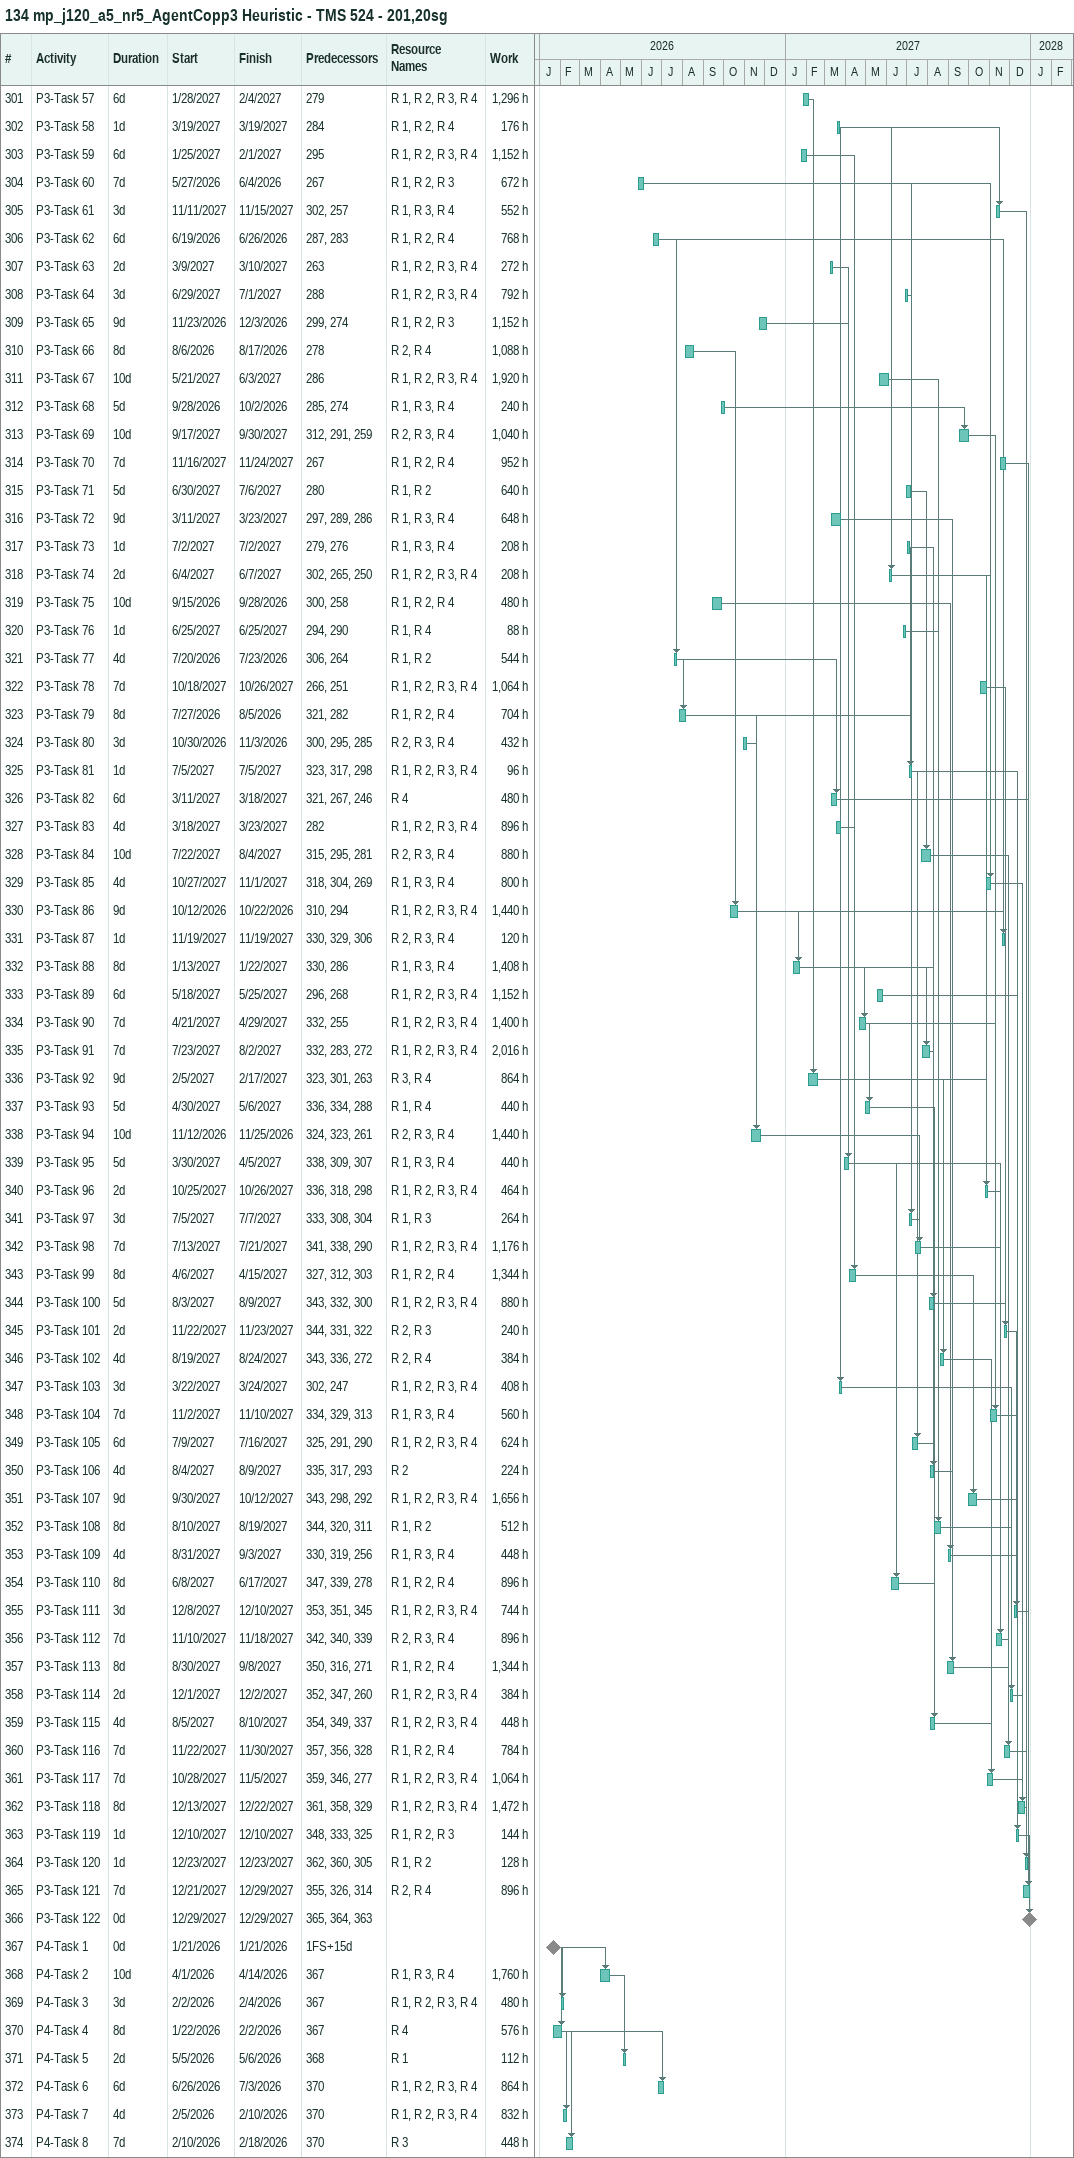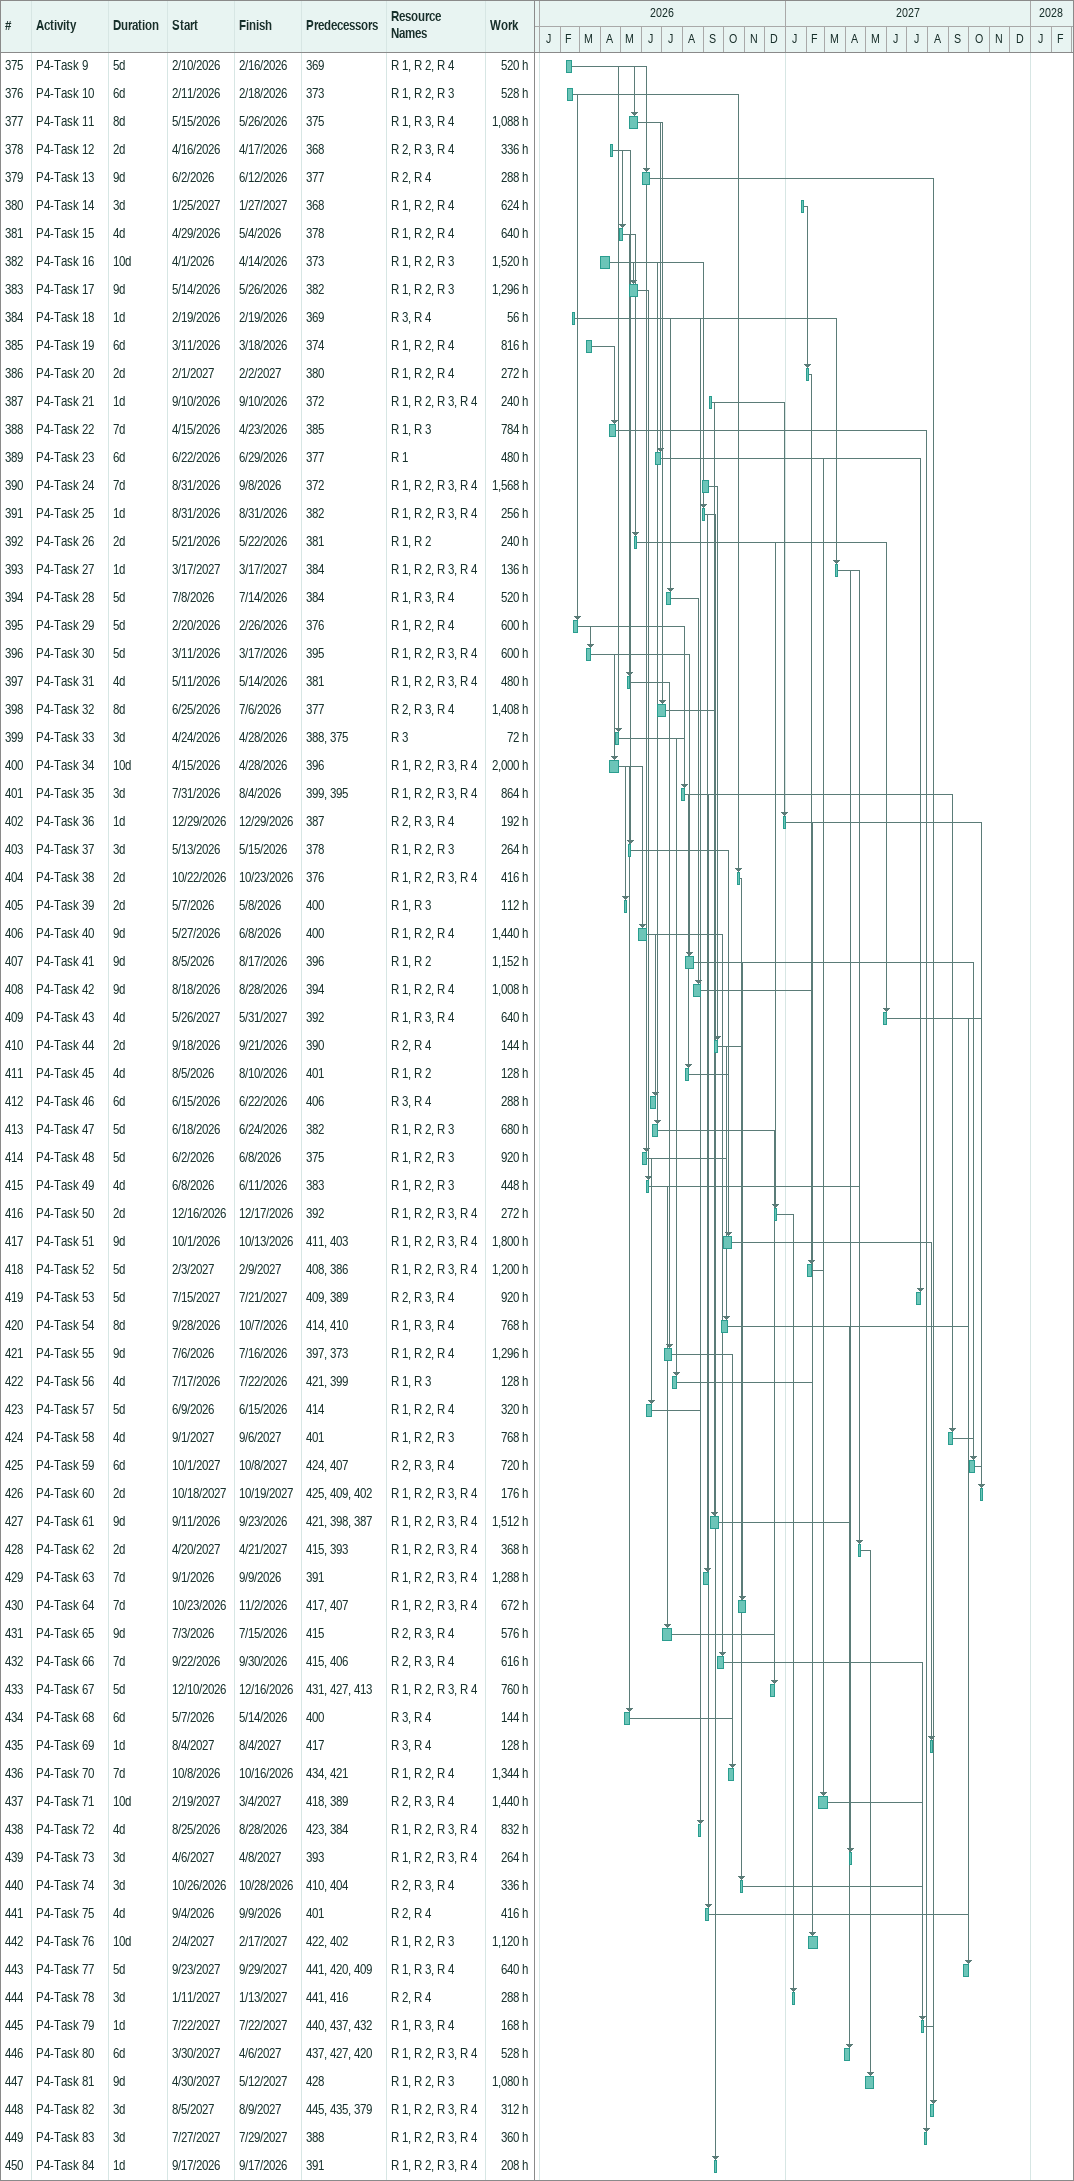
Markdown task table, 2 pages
134 mp_j120_a5_nr5_AgentCopp3 Heuristic - TMS 524 - 201,20sg

| ID | Task | Duration | Start | Finish | Predecessors | Resources | Work (h) |
|---|---|---|---|---|---|---|---|
| 301 | P3-Task 57 | 6d | 2027-01-28 | 2027-02-04 | 279 | R 1, R 2, R 3, R 4 | 1296 |
| 302 | P3-Task 58 | 1d | 2027-03-19 | 2027-03-19 | 284 | R 1, R 2, R 4 | 176 |
| 303 | P3-Task 59 | 6d | 2027-01-25 | 2027-02-01 | 295 | R 1, R 2, R 3, R 4 | 1152 |
| 304 | P3-Task 60 | 7d | 2026-05-27 | 2026-06-04 | 267 | R 1, R 2, R 3 | 672 |
| 305 | P3-Task 61 | 3d | 2027-11-11 | 2027-11-15 | 302, 257 | R 1, R 3, R 4 | 552 |
| 306 | P3-Task 62 | 6d | 2026-06-19 | 2026-06-26 | 287, 283 | R 1, R 2, R 4 | 768 |
| 307 | P3-Task 63 | 2d | 2027-03-09 | 2027-03-10 | 263 | R 1, R 2, R 3, R 4 | 272 |
| 308 | P3-Task 64 | 3d | 2027-06-29 | 2027-07-01 | 288 | R 1, R 2, R 3, R 4 | 792 |
| 309 | P3-Task 65 | 9d | 2026-11-23 | 2026-12-03 | 299, 274 | R 1, R 2, R 3 | 1152 |
| 310 | P3-Task 66 | 8d | 2026-08-06 | 2026-08-17 | 278 | R 2, R 4 | 1088 |
| 311 | P3-Task 67 | 10d | 2027-05-21 | 2027-06-03 | 286 | R 1, R 2, R 3, R 4 | 1920 |
| 312 | P3-Task 68 | 5d | 2026-09-28 | 2026-10-02 | 285, 274 | R 1, R 3, R 4 | 240 |
| 313 | P3-Task 69 | 10d | 2027-09-17 | 2027-09-30 | 312, 291, 259 | R 2, R 3, R 4 | 1040 |
| 314 | P3-Task 70 | 7d | 2027-11-16 | 2027-11-24 | 267 | R 1, R 2, R 4 | 952 |
| 315 | P3-Task 71 | 5d | 2027-06-30 | 2027-07-06 | 280 | R 1, R 2 | 640 |
| 316 | P3-Task 72 | 9d | 2027-03-11 | 2027-03-23 | 297, 289, 286 | R 1, R 3, R 4 | 648 |
| 317 | P3-Task 73 | 1d | 2027-07-02 | 2027-07-02 | 279, 276 | R 1, R 3, R 4 | 208 |
| 318 | P3-Task 74 | 2d | 2027-06-04 | 2027-06-07 | 302, 265, 250 | R 1, R 2, R 3, R 4 | 208 |
| 319 | P3-Task 75 | 10d | 2026-09-15 | 2026-09-28 | 300, 258 | R 1, R 2, R 4 | 480 |
| 320 | P3-Task 76 | 1d | 2027-06-25 | 2027-06-25 | 294, 290 | R 1, R 4 | 88 |
| 321 | P3-Task 77 | 4d | 2026-07-20 | 2026-07-23 | 306, 264 | R 1, R 2 | 544 |
| 322 | P3-Task 78 | 7d | 2027-10-18 | 2027-10-26 | 266, 251 | R 1, R 2, R 3, R 4 | 1064 |
| 323 | P3-Task 79 | 8d | 2026-07-27 | 2026-08-05 | 321, 282 | R 1, R 2, R 4 | 704 |
| 324 | P3-Task 80 | 3d | 2026-10-30 | 2026-11-03 | 300, 295, 285 | R 2, R 3, R 4 | 432 |
| 325 | P3-Task 81 | 1d | 2027-07-05 | 2027-07-05 | 323, 317, 298 | R 1, R 2, R 3, R 4 | 96 |
| 326 | P3-Task 82 | 6d | 2027-03-11 | 2027-03-18 | 321, 267, 246 | R 4 | 480 |
| 327 | P3-Task 83 | 4d | 2027-03-18 | 2027-03-23 | 282 | R 1, R 2, R 3, R 4 | 896 |
| 328 | P3-Task 84 | 10d | 2027-07-22 | 2027-08-04 | 315, 295, 281 | R 2, R 3, R 4 | 880 |
| 329 | P3-Task 85 | 4d | 2027-10-27 | 2027-11-01 | 318, 304, 269 | R 1, R 3, R 4 | 800 |
| 330 | P3-Task 86 | 9d | 2026-10-12 | 2026-10-22 | 310, 294 | R 1, R 2, R 3, R 4 | 1440 |
| 331 | P3-Task 87 | 1d | 2027-11-19 | 2027-11-19 | 330, 329, 306 | R 2, R 3, R 4 | 120 |
| 332 | P3-Task 88 | 8d | 2027-01-13 | 2027-01-22 | 330, 286 | R 1, R 3, R 4 | 1408 |
| 333 | P3-Task 89 | 6d | 2027-05-18 | 2027-05-25 | 296, 268 | R 1, R 2, R 3, R 4 | 1152 |
| 334 | P3-Task 90 | 7d | 2027-04-21 | 2027-04-29 | 332, 255 | R 1, R 2, R 3, R 4 | 1400 |
| 335 | P3-Task 91 | 7d | 2027-07-23 | 2027-08-02 | 332, 283, 272 | R 1, R 2, R 3, R 4 | 2016 |
| 336 | P3-Task 92 | 9d | 2027-02-05 | 2027-02-17 | 323, 301, 263 | R 3, R 4 | 864 |
| 337 | P3-Task 93 | 5d | 2027-04-30 | 2027-05-06 | 336, 334, 288 | R 1, R 4 | 440 |
| 338 | P3-Task 94 | 10d | 2026-11-12 | 2026-11-25 | 324, 323, 261 | R 2, R 3, R 4 | 1440 |
| 339 | P3-Task 95 | 5d | 2027-03-30 | 2027-04-05 | 338, 309, 307 | R 1, R 3, R 4 | 440 |
| 340 | P3-Task 96 | 2d | 2027-10-25 | 2027-10-26 | 336, 318, 298 | R 1, R 2, R 3, R 4 | 464 |
| 341 | P3-Task 97 | 3d | 2027-07-05 | 2027-07-07 | 333, 308, 304 | R 1, R 3 | 264 |
| 342 | P3-Task 98 | 7d | 2027-07-13 | 2027-07-21 | 341, 338, 290 | R 1, R 2, R 3, R 4 | 1176 |
| 343 | P3-Task 99 | 8d | 2027-04-06 | 2027-04-15 | 327, 312, 303 | R 1, R 2, R 4 | 1344 |
| 344 | P3-Task 100 | 5d | 2027-08-03 | 2027-08-09 | 343, 332, 300 | R 1, R 2, R 3, R 4 | 880 |
| 345 | P3-Task 101 | 2d | 2027-11-22 | 2027-11-23 | 344, 331, 322 | R 2, R 3 | 240 |
| 346 | P3-Task 102 | 4d | 2027-08-19 | 2027-08-24 | 343, 336, 272 | R 2, R 4 | 384 |
| 347 | P3-Task 103 | 3d | 2027-03-22 | 2027-03-24 | 302, 247 | R 1, R 2, R 3, R 4 | 408 |
| 348 | P3-Task 104 | 7d | 2027-11-02 | 2027-11-10 | 334, 329, 313 | R 1, R 3, R 4 | 560 |
| 349 | P3-Task 105 | 6d | 2027-07-09 | 2027-07-16 | 325, 291, 290 | R 1, R 2, R 3, R 4 | 624 |
| 350 | P3-Task 106 | 4d | 2027-08-04 | 2027-08-09 | 335, 317, 293 | R 2 | 224 |
| 351 | P3-Task 107 | 9d | 2027-09-30 | 2027-10-12 | 343, 298, 292 | R 1, R 2, R 3, R 4 | 1656 |
| 352 | P3-Task 108 | 8d | 2027-08-10 | 2027-08-19 | 344, 320, 311 | R 1, R 2 | 512 |
| 353 | P3-Task 109 | 4d | 2027-08-31 | 2027-09-03 | 330, 319, 256 | R 1, R 3, R 4 | 448 |
| 354 | P3-Task 110 | 8d | 2027-06-08 | 2027-06-17 | 347, 339, 278 | R 1, R 2, R 4 | 896 |
| 355 | P3-Task 111 | 3d | 2027-12-08 | 2027-12-10 | 353, 351, 345 | R 1, R 2, R 3, R 4 | 744 |
| 356 | P3-Task 112 | 7d | 2027-11-10 | 2027-11-18 | 342, 340, 339 | R 2, R 3, R 4 | 896 |
| 357 | P3-Task 113 | 8d | 2027-08-30 | 2027-09-08 | 350, 316, 271 | R 1, R 2, R 4 | 1344 |
| 358 | P3-Task 114 | 2d | 2027-12-01 | 2027-12-02 | 352, 347, 260 | R 1, R 2, R 3, R 4 | 384 |
| 359 | P3-Task 115 | 4d | 2027-08-05 | 2027-08-10 | 354, 349, 337 | R 1, R 2, R 3, R 4 | 448 |
| 360 | P3-Task 116 | 7d | 2027-11-22 | 2027-11-30 | 357, 356, 328 | R 1, R 2, R 4 | 784 |
| 361 | P3-Task 117 | 7d | 2027-10-28 | 2027-11-05 | 359, 346, 277 | R 1, R 2, R 3, R 4 | 1064 |
| 362 | P3-Task 118 | 8d | 2027-12-13 | 2027-12-22 | 361, 358, 329 | R 1, R 2, R 3, R 4 | 1472 |
| 363 | P3-Task 119 | 1d | 2027-12-10 | 2027-12-10 | 348, 333, 325 | R 1, R 2, R 3 | 144 |
| 364 | P3-Task 120 | 1d | 2027-12-23 | 2027-12-23 | 362, 360, 305 | R 1, R 2 | 128 |
| 365 | P3-Task 121 | 7d | 2027-12-21 | 2027-12-29 | 355, 326, 314 | R 2, R 4 | 896 |
| 366 | P3-Task 122 | 0d | 2027-12-29 | 2027-12-29 | 365, 364, 363 |  |  |
| 367 | P4-Task 1 | 0d | 2026-01-21 | 2026-01-21 | 1FS+15d |  |  |
| 368 | P4-Task 2 | 10d | 2026-04-01 | 2026-04-14 | 367 | R 1, R 3, R 4 | 1760 |
| 369 | P4-Task 3 | 3d | 2026-02-02 | 2026-02-04 | 367 | R 1, R 2, R 3, R 4 | 480 |
| 370 | P4-Task 4 | 8d | 2026-01-22 | 2026-02-02 | 367 | R 4 | 576 |
| 371 | P4-Task 5 | 2d | 2026-05-05 | 2026-05-06 | 368 | R 1 | 112 |
| 372 | P4-Task 6 | 6d | 2026-06-26 | 2026-07-03 | 370 | R 1, R 2, R 3, R 4 | 864 |
| 373 | P4-Task 7 | 4d | 2026-02-05 | 2026-02-10 | 370 | R 1, R 2, R 3, R 4 | 832 |
| 374 | P4-Task 8 | 7d | 2026-02-10 | 2026-02-18 | 370 | R 3 | 448 |
| 375 | P4-Task 9 | 5d | 2026-02-10 | 2026-02-16 | 369 | R 1, R 2, R 4 | 520 |
| 376 | P4-Task 10 | 6d | 2026-02-11 | 2026-02-18 | 373 | R 1, R 2, R 3 | 528 |
| 377 | P4-Task 11 | 8d | 2026-05-15 | 2026-05-26 | 375 | R 1, R 3, R 4 | 1088 |
| 378 | P4-Task 12 | 2d | 2026-04-16 | 2026-04-17 | 368 | R 2, R 3, R 4 | 336 |
| 379 | P4-Task 13 | 9d | 2026-06-02 | 2026-06-12 | 377 | R 2, R 4 | 288 |
| 380 | P4-Task 14 | 3d | 2027-01-25 | 2027-01-27 | 368 | R 1, R 2, R 4 | 624 |
| 381 | P4-Task 15 | 4d | 2026-04-29 | 2026-05-04 | 378 | R 1, R 2, R 4 | 640 |
| 382 | P4-Task 16 | 10d | 2026-04-01 | 2026-04-14 | 373 | R 1, R 2, R 3 | 1520 |
| 383 | P4-Task 17 | 9d | 2026-05-14 | 2026-05-26 | 382 | R 1, R 2, R 3 | 1296 |
| 384 | P4-Task 18 | 1d | 2026-02-19 | 2026-02-19 | 369 | R 3, R 4 | 56 |
| 385 | P4-Task 19 | 6d | 2026-03-11 | 2026-03-18 | 374 | R 1, R 2, R 4 | 816 |
| 386 | P4-Task 20 | 2d | 2027-02-01 | 2027-02-02 | 380 | R 1, R 2, R 4 | 272 |
| 387 | P4-Task 21 | 1d | 2026-09-10 | 2026-09-10 | 372 | R 1, R 2, R 3, R 4 | 240 |
| 388 | P4-Task 22 | 7d | 2026-04-15 | 2026-04-23 | 385 | R 1, R 3 | 784 |
| 389 | P4-Task 23 | 6d | 2026-06-22 | 2026-06-29 | 377 | R 1 | 480 |
| 390 | P4-Task 24 | 7d | 2026-08-31 | 2026-09-08 | 372 | R 1, R 2, R 3, R 4 | 1568 |
| 391 | P4-Task 25 | 1d | 2026-08-31 | 2026-08-31 | 382 | R 1, R 2, R 3, R 4 | 256 |
| 392 | P4-Task 26 | 2d | 2026-05-21 | 2026-05-22 | 381 | R 1, R 2 | 240 |
| 393 | P4-Task 27 | 1d | 2027-03-17 | 2027-03-17 | 384 | R 1, R 2, R 3, R 4 | 136 |
| 394 | P4-Task 28 | 5d | 2026-07-08 | 2026-07-14 | 384 | R 1, R 3, R 4 | 520 |
| 395 | P4-Task 29 | 5d | 2026-02-20 | 2026-02-26 | 376 | R 1, R 2, R 4 | 600 |
| 396 | P4-Task 30 | 5d | 2026-03-11 | 2026-03-17 | 395 | R 1, R 2, R 3, R 4 | 600 |
| 397 | P4-Task 31 | 4d | 2026-05-11 | 2026-05-14 | 381 | R 1, R 2, R 3, R 4 | 480 |
| 398 | P4-Task 32 | 8d | 2026-06-25 | 2026-07-06 | 377 | R 2, R 3, R 4 | 1408 |
| 399 | P4-Task 33 | 3d | 2026-04-24 | 2026-04-28 | 388, 375 | R 3 | 72 |
| 400 | P4-Task 34 | 10d | 2026-04-15 | 2026-04-28 | 396 | R 1, R 2, R 3, R 4 | 2000 |
| 401 | P4-Task 35 | 3d | 2026-07-31 | 2026-08-04 | 399, 395 | R 1, R 2, R 3, R 4 | 864 |
| 402 | P4-Task 36 | 1d | 2026-12-29 | 2026-12-29 | 387 | R 2, R 3, R 4 | 192 |
| 403 | P4-Task 37 | 3d | 2026-05-13 | 2026-05-15 | 378 | R 1, R 2, R 3 | 264 |
| 404 | P4-Task 38 | 2d | 2026-10-22 | 2026-10-23 | 376 | R 1, R 2, R 3, R 4 | 416 |
| 405 | P4-Task 39 | 2d | 2026-05-07 | 2026-05-08 | 400 | R 1, R 3 | 112 |
| 406 | P4-Task 40 | 9d | 2026-05-27 | 2026-06-08 | 400 | R 1, R 2, R 4 | 1440 |
| 407 | P4-Task 41 | 9d | 2026-08-05 | 2026-08-17 | 396 | R 1, R 2 | 1152 |
| 408 | P4-Task 42 | 9d | 2026-08-18 | 2026-08-28 | 394 | R 1, R 2, R 4 | 1008 |
| 409 | P4-Task 43 | 4d | 2027-05-26 | 2027-05-31 | 392 | R 1, R 3, R 4 | 640 |
| 410 | P4-Task 44 | 2d | 2026-09-18 | 2026-09-21 | 390 | R 2, R 4 | 144 |
| 411 | P4-Task 45 | 4d | 2026-08-05 | 2026-08-10 | 401 | R 1, R 2 | 128 |
| 412 | P4-Task 46 | 6d | 2026-06-15 | 2026-06-22 | 406 | R 3, R 4 | 288 |
| 413 | P4-Task 47 | 5d | 2026-06-18 | 2026-06-24 | 382 | R 1, R 2, R 3 | 680 |
| 414 | P4-Task 48 | 5d | 2026-06-02 | 2026-06-08 | 375 | R 1, R 2, R 3 | 920 |
| 415 | P4-Task 49 | 4d | 2026-06-08 | 2026-06-11 | 383 | R 1, R 2, R 3 | 448 |
| 416 | P4-Task 50 | 2d | 2026-12-16 | 2026-12-17 | 392 | R 1, R 2, R 3, R 4 | 272 |
| 417 | P4-Task 51 | 9d | 2026-10-01 | 2026-10-13 | 411, 403 | R 1, R 2, R 3, R 4 | 1800 |
| 418 | P4-Task 52 | 5d | 2027-02-03 | 2027-02-09 | 408, 386 | R 1, R 2, R 3, R 4 | 1200 |
| 419 | P4-Task 53 | 5d | 2027-07-15 | 2027-07-21 | 409, 389 | R 2, R 3, R 4 | 920 |
| 420 | P4-Task 54 | 8d | 2026-09-28 | 2026-10-07 | 414, 410 | R 1, R 3, R 4 | 768 |
| 421 | P4-Task 55 | 9d | 2026-07-06 | 2026-07-16 | 397, 373 | R 1, R 2, R 4 | 1296 |
| 422 | P4-Task 56 | 4d | 2026-07-17 | 2026-07-22 | 421, 399 | R 1, R 3 | 128 |
| 423 | P4-Task 57 | 5d | 2026-06-09 | 2026-06-15 | 414 | R 1, R 2, R 4 | 320 |
| 424 | P4-Task 58 | 4d | 2027-09-01 | 2027-09-06 | 401 | R 1, R 2, R 3 | 768 |
| 425 | P4-Task 59 | 6d | 2027-10-01 | 2027-10-08 | 424, 407 | R 2, R 3, R 4 | 720 |
| 426 | P4-Task 60 | 2d | 2027-10-18 | 2027-10-19 | 425, 409, 402 | R 1, R 2, R 3, R 4 | 176 |
| 427 | P4-Task 61 | 9d | 2026-09-11 | 2026-09-23 | 421, 398, 387 | R 1, R 2, R 3, R 4 | 1512 |
| 428 | P4-Task 62 | 2d | 2027-04-20 | 2027-04-21 | 415, 393 | R 1, R 2, R 3, R 4 | 368 |
| 429 | P4-Task 63 | 7d | 2026-09-01 | 2026-09-09 | 391 | R 1, R 2, R 3, R 4 | 1288 |
| 430 | P4-Task 64 | 7d | 2026-10-23 | 2026-11-02 | 417, 407 | R 1, R 2, R 3, R 4 | 672 |
| 431 | P4-Task 65 | 9d | 2026-07-03 | 2026-07-15 | 415 | R 2, R 3, R 4 | 576 |
| 432 | P4-Task 66 | 7d | 2026-09-22 | 2026-09-30 | 415, 406 | R 2, R 3, R 4 | 616 |
| 433 | P4-Task 67 | 5d | 2026-12-10 | 2026-12-16 | 431, 427, 413 | R 1, R 2, R 3, R 4 | 760 |
| 434 | P4-Task 68 | 6d | 2026-05-07 | 2026-05-14 | 400 | R 3, R 4 | 144 |
| 435 | P4-Task 69 | 1d | 2027-08-04 | 2027-08-04 | 417 | R 3, R 4 | 128 |
| 436 | P4-Task 70 | 7d | 2026-10-08 | 2026-10-16 | 434, 421 | R 1, R 2, R 4 | 1344 |
| 437 | P4-Task 71 | 10d | 2027-02-19 | 2027-03-04 | 418, 389 | R 2, R 3, R 4 | 1440 |
| 438 | P4-Task 72 | 4d | 2026-08-25 | 2026-08-28 | 423, 384 | R 1, R 2, R 3, R 4 | 832 |
| 439 | P4-Task 73 | 3d | 2027-04-06 | 2027-04-08 | 393 | R 1, R 2, R 3, R 4 | 264 |
| 440 | P4-Task 74 | 3d | 2026-10-26 | 2026-10-28 | 410, 404 | R 2, R 3, R 4 | 336 |
| 441 | P4-Task 75 | 4d | 2026-09-04 | 2026-09-09 | 401 | R 2, R 4 | 416 |
| 442 | P4-Task 76 | 10d | 2027-02-04 | 2027-02-17 | 422, 402 | R 1, R 2, R 3 | 1120 |
| 443 | P4-Task 77 | 5d | 2027-09-23 | 2027-09-29 | 441, 420, 409 | R 1, R 3, R 4 | 640 |
| 444 | P4-Task 78 | 3d | 2027-01-11 | 2027-01-13 | 441, 416 | R 2, R 4 | 288 |
| 445 | P4-Task 79 | 1d | 2027-07-22 | 2027-07-22 | 440, 437, 432 | R 1, R 3, R 4 | 168 |
| 446 | P4-Task 80 | 6d | 2027-03-30 | 2027-04-06 | 437, 427, 420 | R 1, R 2, R 3, R 4 | 528 |
| 447 | P4-Task 81 | 9d | 2027-04-30 | 2027-05-12 | 428 | R 1, R 2, R 3 | 1080 |
| 448 | P4-Task 82 | 3d | 2027-08-05 | 2027-08-09 | 445, 435, 379 | R 1, R 2, R 3, R 4 | 312 |
| 449 | P4-Task 83 | 3d | 2027-07-27 | 2027-07-29 | 388 | R 1, R 2, R 3, R 4 | 360 |
| 450 | P4-Task 84 | 1d | 2026-09-17 | 2026-09-17 | 391 | R 1, R 2, R 3, R 4 | 208 |
